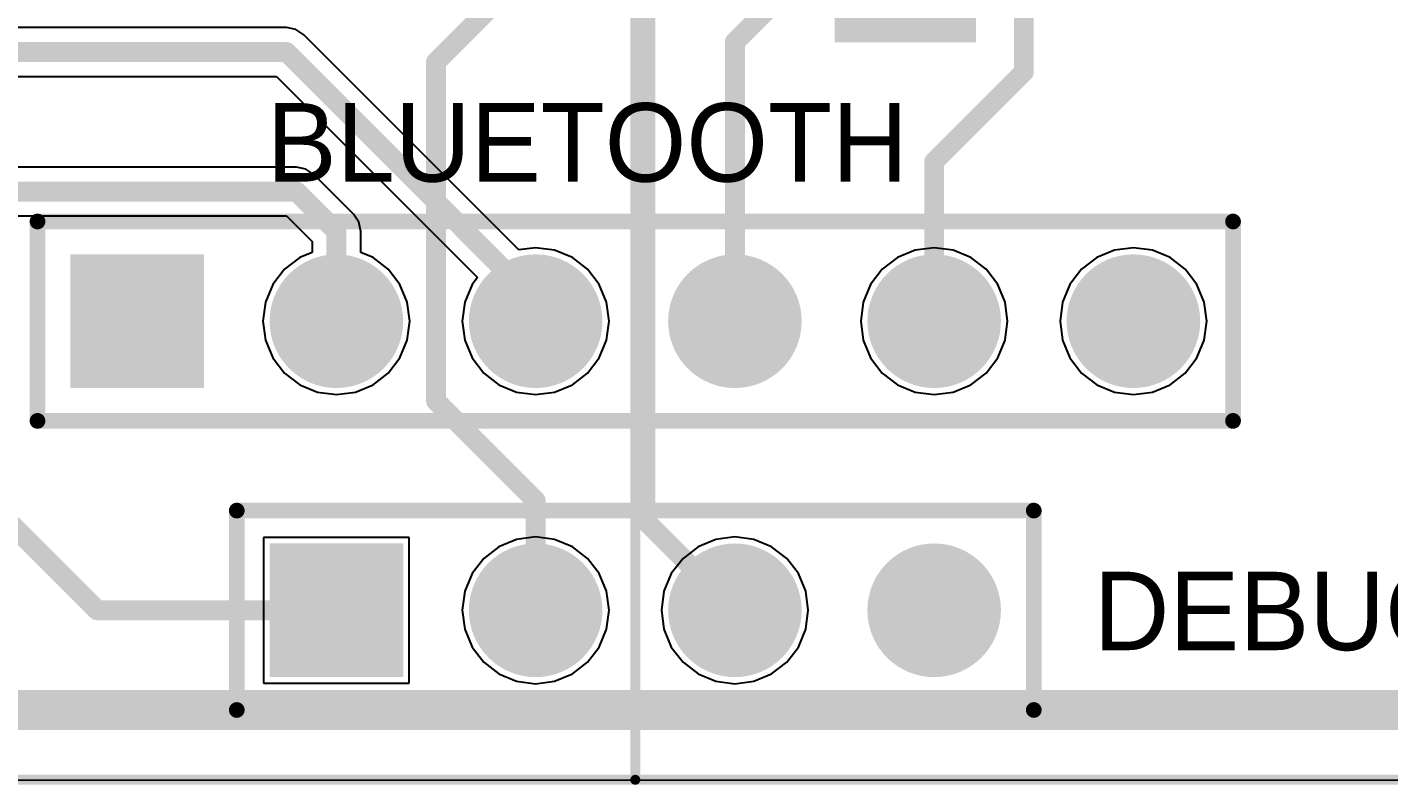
# Model space of a CAD drawing. Extents: x 6.31 to 9.67, y 3.49 to 7.65.
# Drawn here: x 7.685 to 8.368, y 3.495 to 3.875 of the extents above; entities that cross this region are included whole.
import ezdxf

# ---------------------------------------------------------------- set-up
doc = ezdxf.new("R2010")
doc.units = 0
for name, color, linetype in [('BOTTOMLAYER', 5, 'CONTINUOUS'), ('BOTTOMSOLDER', 6, 'CONTINUOUS'), ('MECHANICAL10', 56, 'CONTINUOUS'), ('MECHANICAL2', 216, 'CONTINUOUS'), ('MULTILAYER', 9, 'CONTINUOUS'), ('TOPLAYER', 1, 'CONTINUOUS'), ('TOPOVERLAY', 2, 'CONTINUOUS'), ('TOPPASTE', 8, 'CONTINUOUS'), ('TOPSOLDER', 216, 'CONTINUOUS')]:
    doc.layers.add(name, color=color, linetype=linetype)

msp = doc.modelspace()

# ---------------------------------------------------------------- linework, layer by layer
at = {"layer": 'BOTTOMLAYER'}
for p, q in [((7.81473, 3.87432), (7.64501, 3.87432)), ((7.81941, 3.87339), (7.81473, 3.87432)), ((7.82338, 3.87073), (7.81941, 3.87339)), ((7.9313, 3.76282), (7.82338, 3.87073)), ((7.64501, 3.84985), (7.80966, 3.84985)), ((7.80966, 3.84985), (7.91051, 3.749)), ((7.81973, 3.80432), (7.62756, 3.80432)), ((7.82441, 3.80339), (7.81973, 3.80432)), ((7.82838, 3.80073), (7.82441, 3.80339)), ((7.84838, 3.78073), (7.82838, 3.80073)), ((7.62249, 3.77985), (7.81466, 3.77985)), ((7.81466, 3.77985), (7.82749, 3.76702)), ((7.85103, 3.77677), (7.84838, 3.78073)), ((7.85196, 3.77208), (7.85103, 3.77677)), ((7.85196, 3.76155), (7.85196, 3.77208)), ((7.82749, 3.76702), (7.82749, 3.76155)), ((7.82131, 3.75899), (7.81368, 3.75313)), ((7.82749, 3.76155), (7.82131, 3.75899)), ((7.85815, 3.75899), (7.85196, 3.76155)), ((7.86578, 3.75313), (7.85815, 3.75899)), ((7.93973, 3.76393), (7.9313, 3.76282)), ((7.94926, 3.76267), (7.93973, 3.76393)), ((7.95815, 3.75899), (7.94926, 3.76267)), ((7.96578, 3.75313), (7.95815, 3.75899)), ((8.12131, 3.75899), (8.11368, 3.75313)), ((8.13019, 3.76267), (8.12131, 3.75899)), ((8.13973, 3.76393), (8.13019, 3.76267)), ((8.14926, 3.76267), (8.13973, 3.76393)), ((8.15815, 3.75899), (8.14926, 3.76267)), ((8.16578, 3.75313), (8.15815, 3.75899)), ((8.22131, 3.75899), (8.21368, 3.75313)), ((8.23019, 3.76267), (8.22131, 3.75899)), ((8.23973, 3.76393), (8.23019, 3.76267)), ((8.24926, 3.76267), (8.23973, 3.76393)), ((8.25815, 3.75899), (8.24926, 3.76267)), ((8.26578, 3.75313), (8.25815, 3.75899)), ((7.81368, 3.75313), (7.80782, 3.7455)), ((7.87164, 3.7455), (7.86578, 3.75313)), ((7.97164, 3.7455), (7.96578, 3.75313)), ((8.11368, 3.75313), (8.10782, 3.7455)), ((8.17164, 3.7455), (8.16578, 3.75313)), ((8.21368, 3.75313), (8.20782, 3.7455)), ((8.27164, 3.7455), (8.26578, 3.75313)), ((7.80782, 3.7455), (7.80414, 3.73662)), ((7.87532, 3.73662), (7.87164, 3.7455)), ((7.90782, 3.7455), (7.90414, 3.73662)), ((7.91051, 3.749), (7.90782, 3.7455)), ((7.97532, 3.73662), (7.97164, 3.7455)), ((8.10782, 3.7455), (8.10414, 3.73662)), ((8.17532, 3.73662), (8.17164, 3.7455)), ((8.20782, 3.7455), (8.20414, 3.73662)), ((8.27532, 3.73662), (8.27164, 3.7455)), ((7.80414, 3.73662), (7.80289, 3.72708)), ((7.87657, 3.72708), (7.87532, 3.73662)), ((7.90414, 3.73662), (7.90289, 3.72708)), ((7.97657, 3.72708), (7.97532, 3.73662)), ((8.10414, 3.73662), (8.10289, 3.72708)), ((8.17657, 3.72708), (8.17532, 3.73662)), ((8.20414, 3.73662), (8.20289, 3.72708)), ((8.27657, 3.72708), (8.27532, 3.73662)), ((7.80289, 3.72708), (7.80414, 3.71755)), ((7.87532, 3.71755), (7.87657, 3.72708)), ((7.90289, 3.72708), (7.90414, 3.71755)), ((7.97532, 3.71755), (7.97657, 3.72708)), ((8.10289, 3.72708), (8.10414, 3.71755)), ((8.17532, 3.71755), (8.17657, 3.72708)), ((8.20289, 3.72708), (8.20414, 3.71755)), ((8.27532, 3.71755), (8.27657, 3.72708)), ((7.80414, 3.71755), (7.80782, 3.70866)), ((7.87164, 3.70866), (7.87532, 3.71755)), ((7.90414, 3.71755), (7.90782, 3.70866)), ((7.97164, 3.70866), (7.97532, 3.71755)), ((8.10414, 3.71755), (8.10782, 3.70866)), ((8.17164, 3.70866), (8.17532, 3.71755)), ((8.20414, 3.71755), (8.20782, 3.70866)), ((8.27164, 3.70866), (8.27532, 3.71755)), ((7.80782, 3.70866), (7.81368, 3.70103)), ((7.86578, 3.70103), (7.87164, 3.70866)), ((7.90782, 3.70866), (7.91368, 3.70103)), ((7.96578, 3.70103), (7.97164, 3.70866)), ((8.10782, 3.70866), (8.11368, 3.70103)), ((8.16578, 3.70103), (8.17164, 3.70866)), ((8.20782, 3.70866), (8.21368, 3.70103)), ((8.26578, 3.70103), (8.27164, 3.70866)), ((7.81368, 3.70103), (7.82131, 3.69518)), ((7.85815, 3.69518), (7.86578, 3.70103)), ((7.91368, 3.70103), (7.92131, 3.69518)), ((7.95815, 3.69518), (7.96578, 3.70103)), ((8.11368, 3.70103), (8.12131, 3.69518)), ((8.15815, 3.69518), (8.16578, 3.70103)), ((8.21368, 3.70103), (8.22131, 3.69518)), ((8.25815, 3.69518), (8.26578, 3.70103)), ((7.82131, 3.69518), (7.83019, 3.6915)), ((7.83019, 3.6915), (7.83973, 3.69024)), ((7.83973, 3.69024), (7.84926, 3.6915)), ((7.84926, 3.6915), (7.85815, 3.69518)), ((7.92131, 3.69518), (7.93019, 3.6915)), ((7.93019, 3.6915), (7.93973, 3.69024)), ((7.93973, 3.69024), (7.94926, 3.6915)), ((7.94926, 3.6915), (7.95815, 3.69518)), ((8.12131, 3.69518), (8.13019, 3.6915)), ((8.13019, 3.6915), (8.13973, 3.69024)), ((8.13973, 3.69024), (8.14926, 3.6915)), ((8.14926, 3.6915), (8.15815, 3.69518)), ((8.22131, 3.69518), (8.23019, 3.6915)), ((8.23019, 3.6915), (8.23973, 3.69024)), ((8.23973, 3.69024), (8.24926, 3.6915)), ((8.24926, 3.6915), (8.25815, 3.69518)), ((7.87626, 3.61861), (7.8032, 3.61861)), ((7.8032, 3.61861), (7.8032, 3.54556)), ((7.87626, 3.54556), (7.87626, 3.61861)), ((7.93019, 3.61767), (7.92131, 3.61399)), ((7.93973, 3.61893), (7.93019, 3.61767)), ((7.94926, 3.61767), (7.93973, 3.61893)), ((7.95815, 3.61399), (7.94926, 3.61767)), ((8.03019, 3.61767), (8.02131, 3.61399)), ((8.03973, 3.61893), (8.03019, 3.61767)), ((8.04926, 3.61767), (8.03973, 3.61893)), ((8.05815, 3.61399), (8.04926, 3.61767)), ((7.91368, 3.60813), (7.90782, 3.6005)), ((7.92131, 3.61399), (7.91368, 3.60813)), ((7.96578, 3.60813), (7.95815, 3.61399)), ((7.97164, 3.6005), (7.96578, 3.60813)), ((8.01368, 3.60813), (8.00782, 3.6005)), ((8.02131, 3.61399), (8.01368, 3.60813)), ((8.06578, 3.60813), (8.05815, 3.61399)), ((8.07164, 3.6005), (8.06578, 3.60813)), ((7.90782, 3.6005), (7.90414, 3.59162)), ((7.97532, 3.59162), (7.97164, 3.6005)), ((8.00782, 3.6005), (8.00414, 3.59162)), ((8.07532, 3.59162), (8.07164, 3.6005)), ((7.90414, 3.59162), (7.90289, 3.58208)), ((7.97657, 3.58208), (7.97532, 3.59162)), ((8.00414, 3.59162), (8.00289, 3.58208)), ((8.07657, 3.58208), (8.07532, 3.59162)), ((7.90289, 3.58208), (7.90414, 3.57255)), ((7.97532, 3.57255), (7.97657, 3.58208)), ((8.00289, 3.58208), (8.00414, 3.57255)), ((8.07532, 3.57255), (8.07657, 3.58208)), ((7.90414, 3.57255), (7.90782, 3.56366)), ((7.97164, 3.56366), (7.97532, 3.57255)), ((8.00414, 3.57255), (8.00782, 3.56366)), ((8.07164, 3.56366), (8.07532, 3.57255)), ((7.90782, 3.56366), (7.91368, 3.55603)), ((7.96578, 3.55603), (7.97164, 3.56366)), ((8.00782, 3.56366), (8.01368, 3.55603)), ((8.06578, 3.55603), (8.07164, 3.56366)), ((7.91368, 3.55603), (7.92131, 3.55018)), ((7.95815, 3.55018), (7.96578, 3.55603)), ((8.01368, 3.55603), (8.02131, 3.55018)), ((8.05815, 3.55018), (8.06578, 3.55603)), ((7.92131, 3.55018), (7.93019, 3.5465)), ((7.93019, 3.5465), (7.93973, 3.54524)), ((7.93973, 3.54524), (7.94926, 3.5465)), ((7.94926, 3.5465), (7.95815, 3.55018)), ((8.02131, 3.55018), (8.03019, 3.5465)), ((8.03019, 3.5465), (8.03973, 3.54524)), ((8.03973, 3.54524), (8.04926, 3.5465)), ((8.04926, 3.5465), (8.05815, 3.55018)), ((7.8032, 3.54556), (7.87626, 3.54556)), ((8.80367, 3.49669), (7.17579, 3.49708))]:
    msp.add_line(p, q, dxfattribs=at)
at = {"layer": 'BOTTOMLAYER', "const_width": 0.01}
for points in [[(7.62973, 3.86208), (7.81473, 3.86208)], [(7.81473, 3.86208), (7.93973, 3.73708)], [(7.62249, 3.79208), (7.81973, 3.79208)], [(7.81973, 3.79208), (7.83973, 3.77208)], [(7.83973, 3.72708), (7.83973, 3.77208)], [(7.93973, 3.72708), (7.93973, 3.73708)]]:
    msp.add_lwpolyline(points, dxfattribs=at)
at = {"layer": 'BOTTOMLAYER'}
for points, const_width in [([(7.81223, 3.86208, 1), (7.81723, 3.86208, 1)], 0.005), ([(7.81223, 3.86208, 1), (7.81723, 3.86208, 1)], 0.005), ([(7.81723, 3.79208, 1), (7.82223, 3.79208, 1)], 0.005), ([(7.81723, 3.79208, 1), (7.82223, 3.79208, 1)], 0.005), ([(7.83723, 3.77208, 1), (7.84223, 3.77208, 1)], 0.005), ([(7.83723, 3.77208, 1), (7.84223, 3.77208, 1)], 0.005), ([(7.82497, 3.72708, 1), (7.85449, 3.72708, 1)], 0.02953), ([(7.92497, 3.72708, 1), (7.95449, 3.72708, 1)], 0.02953), ([(8.02497, 3.72708, 1), (8.05449, 3.72708, 1)], 0.02953), ([(8.12497, 3.72708, 1), (8.15449, 3.72708, 1)], 0.02953), ([(8.22497, 3.72708, 1), (8.25449, 3.72708, 1)], 0.02953), ([(7.93723, 3.73708, 1), (7.94223, 3.73708, 1)], 0.005), ([(7.93723, 3.73708, 1), (7.94223, 3.73708, 1)], 0.005), ([(7.83723, 3.72708, 1), (7.84223, 3.72708, 1)], 0.005), ([(7.93723, 3.72708, 1), (7.94223, 3.72708, 1)], 0.005), ([(7.92497, 3.58208, 1), (7.95449, 3.58208, 1)], 0.02953), ([(8.02497, 3.58208, 1), (8.05449, 3.58208, 1)], 0.02953), ([(8.12497, 3.58208, 1), (8.15449, 3.58208, 1)], 0.02953)]:
    msp.add_lwpolyline(points, format="xyb", close=True, dxfattribs=dict(at, const_width=const_width))
for points in [[(7.7102, 3.69756), (7.76926, 3.69756), (7.7102, 3.75661), (7.76926, 3.75661)], [(7.8102, 3.55256), (7.86926, 3.55256), (7.8102, 3.61161), (7.86926, 3.61161)]]:
    msp.add_solid(points, dxfattribs=at)
at = {"layer": 'BOTTOMSOLDER', "const_width": 0.03353}
for points in [[(7.82297, 3.72708, 1), (7.85649, 3.72708, 1)], [(7.92297, 3.72708, 1), (7.95649, 3.72708, 1)], [(8.02297, 3.72708, 1), (8.05649, 3.72708, 1)], [(8.12297, 3.72708, 1), (8.15649, 3.72708, 1)], [(8.22297, 3.72708, 1), (8.25649, 3.72708, 1)], [(7.92297, 3.58208, 1), (7.95649, 3.58208, 1)], [(8.02297, 3.58208, 1), (8.05649, 3.58208, 1)], [(8.12297, 3.58208, 1), (8.15649, 3.58208, 1)]]:
    msp.add_lwpolyline(points, format="xyb", close=True, dxfattribs=at)
at = {"layer": 'BOTTOMSOLDER'}
for points in [[(7.7062, 3.69356), (7.77326, 3.69356), (7.7062, 3.76061), (7.77326, 3.76061)], [(7.8062, 3.54856), (7.87326, 3.54856), (7.8062, 3.61561), (7.87326, 3.61561)]]:
    msp.add_solid(points, dxfattribs=at)
at = {"layer": 'MECHANICAL10', "const_width": 0.005}
for points in [[(7.98973, 3.49708), (7.98973, 7.64708)], [(6.31144, 3.49708), (9.66801, 3.49708)]]:
    msp.add_lwpolyline(points, dxfattribs=at)
at = {"layer": 'MECHANICAL10', "const_width": 0.0025}
msp.add_lwpolyline([(7.98848, 3.49708, 1), (7.99098, 3.49708, 1)], format="xyb", close=True, dxfattribs=at)
at = {"layer": 'MECHANICAL2', "const_width": 0.005}
msp.add_lwpolyline([(7.17579, 3.49708), (8.80367, 3.49708)], dxfattribs=at)
at = {"layer": 'MULTILAYER', "const_width": 0.02953}
for points in [[(7.82497, 3.72708, 1), (7.85449, 3.72708, 1)], [(7.92497, 3.72708, 1), (7.95449, 3.72708, 1)], [(8.02497, 3.72708, 1), (8.05449, 3.72708, 1)], [(8.12497, 3.72708, 1), (8.15449, 3.72708, 1)], [(8.22497, 3.72708, 1), (8.25449, 3.72708, 1)], [(7.92497, 3.58208, 1), (7.95449, 3.58208, 1)], [(8.02497, 3.58208, 1), (8.05449, 3.58208, 1)], [(8.12497, 3.58208, 1), (8.15449, 3.58208, 1)]]:
    msp.add_lwpolyline(points, format="xyb", close=True, dxfattribs=at)
at = {"layer": 'MULTILAYER'}
for points in [[(7.7102, 3.69756), (7.76926, 3.69756), (7.7102, 3.75661), (7.76926, 3.75661)], [(7.8102, 3.55256), (7.86926, 3.55256), (7.8102, 3.61161), (7.86926, 3.61161)]]:
    msp.add_solid(points, dxfattribs=at)
at = {"layer": 'TOPLAYER'}
for points, const_width in [([(7.99473, 3.62708), (7.99473, 3.97708)], 0.01), ([(8.18473, 3.85208), (8.18473, 3.92763)], 0.01), ([(7.88973, 3.85708), (7.93973, 3.90708)], 0.01), ([(8.03973, 3.86708), (8.06918, 3.89653)], 0.01), ([(8.03973, 3.72708), (8.03973, 3.86708)], 0.01), ([(7.88973, 3.68708), (7.88973, 3.85708)], 0.01), ([(8.13973, 3.80708), (8.18473, 3.85208)], 0.01), ([(8.13973, 3.72708), (8.13973, 3.80708)], 0.01), ([(7.88973, 3.68708), (7.93973, 3.63708)], 0.01), ([(7.65973, 3.64208), (7.71973, 3.58208)], 0.01), ([(7.93973, 3.58208), (7.93973, 3.63708)], 0.01), ([(7.99473, 3.62708), (8.03973, 3.58208)], 0.01), ([(7.71973, 3.58208), (7.83973, 3.58208)], 0.01), ([(8.13973, 3.58208), (8.15473, 3.58208)], 0.01), ([(7.5602, 3.53208), (8.54205, 3.53208)], 0.02)]:
    msp.add_lwpolyline(points, dxfattribs=dict(at, const_width=const_width))
for points, const_width in [([(8.03723, 3.86708, 1), (8.04223, 3.86708, 1)], 0.005), ([(8.03723, 3.86708, 1), (8.04223, 3.86708, 1)], 0.005), ([(7.88723, 3.85708, 1), (7.89223, 3.85708, 1)], 0.005), ([(7.88723, 3.85708, 1), (7.89223, 3.85708, 1)], 0.005), ([(8.18223, 3.85208, 1), (8.18723, 3.85208, 1)], 0.005), ([(8.18223, 3.85208, 1), (8.18723, 3.85208, 1)], 0.005), ([(8.13723, 3.80708, 1), (8.14223, 3.80708, 1)], 0.005), ([(8.13723, 3.80708, 1), (8.14223, 3.80708, 1)], 0.005), ([(7.82497, 3.72708, 1), (7.85449, 3.72708, 1)], 0.02953), ([(7.92497, 3.72708, 1), (7.95449, 3.72708, 1)], 0.02953), ([(8.02497, 3.72708, 1), (8.05449, 3.72708, 1)], 0.02953), ([(8.12497, 3.72708, 1), (8.15449, 3.72708, 1)], 0.02953), ([(8.22497, 3.72708, 1), (8.25449, 3.72708, 1)], 0.02953), ([(8.03723, 3.72708, 1), (8.04223, 3.72708, 1)], 0.005), ([(8.13723, 3.72708, 1), (8.14223, 3.72708, 1)], 0.005), ([(7.88723, 3.68708, 1), (7.89223, 3.68708, 1)], 0.005), ([(7.88723, 3.68708, 1), (7.89223, 3.68708, 1)], 0.005), ([(7.93723, 3.63708, 1), (7.94223, 3.63708, 1)], 0.005), ([(7.93723, 3.63708, 1), (7.94223, 3.63708, 1)], 0.005), ([(7.99223, 3.62708, 1), (7.99723, 3.62708, 1)], 0.005), ([(7.99223, 3.62708, 1), (7.99723, 3.62708, 1)], 0.005), ([(7.92497, 3.58208, 1), (7.95449, 3.58208, 1)], 0.02953), ([(8.02497, 3.58208, 1), (8.05449, 3.58208, 1)], 0.02953), ([(8.12497, 3.58208, 1), (8.15449, 3.58208, 1)], 0.02953), ([(7.71723, 3.58208, 1), (7.72223, 3.58208, 1)], 0.005), ([(7.71723, 3.58208, 1), (7.72223, 3.58208, 1)], 0.005), ([(7.83723, 3.58208, 1), (7.84223, 3.58208, 1)], 0.005), ([(7.93723, 3.58208, 1), (7.94223, 3.58208, 1)], 0.005), ([(8.03723, 3.58208, 1), (8.04223, 3.58208, 1)], 0.005), ([(8.13723, 3.58208, 1), (8.14223, 3.58208, 1)], 0.005), ([(8.15223, 3.58208, 1), (8.15723, 3.58208, 1)], 0.005)]:
    msp.add_lwpolyline(points, format="xyb", close=True, dxfattribs=dict(at, const_width=const_width))
for points in [[(8.15678, 3.87094), (8.15678, 3.92212), (8.09378, 3.87094), (8.09378, 3.92212)], [(7.7102, 3.69756), (7.76926, 3.69756), (7.7102, 3.75661), (7.76926, 3.75661)], [(7.8102, 3.55256), (7.86926, 3.55256), (7.8102, 3.61161), (7.86926, 3.61161)]]:
    msp.add_solid(points, dxfattribs=at)
at = {"layer": 'TOPOVERLAY', "const_width": 0.00787}
for points in [[(7.68973, 3.67708), (7.68973, 3.77708)], [(7.68973, 3.77708), (8.28973, 3.77708)], [(8.28973, 3.67708), (8.28973, 3.77708)], [(7.68973, 3.67708), (8.28973, 3.67708)], [(7.78973, 3.53208), (7.78973, 3.63208)], [(7.78973, 3.63208), (8.18973, 3.63208)], [(8.18973, 3.53208), (8.18973, 3.63208)], [(7.78973, 3.53208), (8.18973, 3.53208)]]:
    msp.add_lwpolyline(points, dxfattribs=at)
at = {"layer": 'TOPOVERLAY', "const_width": 0.00394}
for points in [[(7.68776, 3.77708, 1), (7.6917, 3.77708, 1)], [(7.68776, 3.77708, 1), (7.6917, 3.77708, 1)], [(8.28776, 3.77708, 1), (8.2917, 3.77708, 1)], [(8.28776, 3.77708, 1), (8.2917, 3.77708, 1)], [(7.68776, 3.67708, 1), (7.6917, 3.67708, 1)], [(7.68776, 3.67708, 1), (7.6917, 3.67708, 1)], [(8.28776, 3.67708, 1), (8.2917, 3.67708, 1)], [(8.28776, 3.67708, 1), (8.2917, 3.67708, 1)], [(7.78776, 3.63208, 1), (7.7917, 3.63208, 1)], [(7.78776, 3.63208, 1), (7.7917, 3.63208, 1)], [(8.18776, 3.63208, 1), (8.1917, 3.63208, 1)], [(8.18776, 3.63208, 1), (8.1917, 3.63208, 1)], [(7.78776, 3.53208, 1), (7.7917, 3.53208, 1)], [(7.78776, 3.53208, 1), (7.7917, 3.53208, 1)], [(8.18776, 3.53208, 1), (8.1917, 3.53208, 1)], [(8.18776, 3.53208, 1), (8.1917, 3.53208, 1)]]:
    msp.add_lwpolyline(points, format="xyb", close=True, dxfattribs=at)
at = {"layer": 'TOPPASTE'}
msp.add_solid([(8.15678, 3.87094), (8.15678, 3.92212), (8.09378, 3.87094), (8.09378, 3.92212)], dxfattribs=at)
at = {"layer": 'TOPSOLDER', "const_width": 0.03353}
for points in [[(7.82297, 3.72708, 1), (7.85649, 3.72708, 1)], [(7.92297, 3.72708, 1), (7.95649, 3.72708, 1)], [(8.02297, 3.72708, 1), (8.05649, 3.72708, 1)], [(8.12297, 3.72708, 1), (8.15649, 3.72708, 1)], [(8.22297, 3.72708, 1), (8.25649, 3.72708, 1)], [(7.92297, 3.58208, 1), (7.95649, 3.58208, 1)], [(8.02297, 3.58208, 1), (8.05649, 3.58208, 1)], [(8.12297, 3.58208, 1), (8.15649, 3.58208, 1)]]:
    msp.add_lwpolyline(points, format="xyb", close=True, dxfattribs=at)
at = {"layer": 'TOPSOLDER'}
for points in [[(8.16078, 3.86694), (8.16078, 3.92612), (8.08978, 3.86694), (8.08978, 3.92612)], [(7.7062, 3.69356), (7.77326, 3.69356), (7.7062, 3.76061), (7.77326, 3.76061)], [(7.8062, 3.54856), (7.87326, 3.54856), (7.8062, 3.61561), (7.87326, 3.61561)]]:
    msp.add_solid(points, dxfattribs=at)

# ---------------------------------------------------------------- texts
at = {"layer": 'TOPOVERLAY'}
for s, p in [('BLUETOOTH', (7.80473, 3.79708)), ('DEBUG', (8.21973, 3.56208))]:
    msp.add_text(s, height=0.03937, rotation=360, dxfattribs=at).set_placement(p)

doc.saveas('drawing.dxf')
